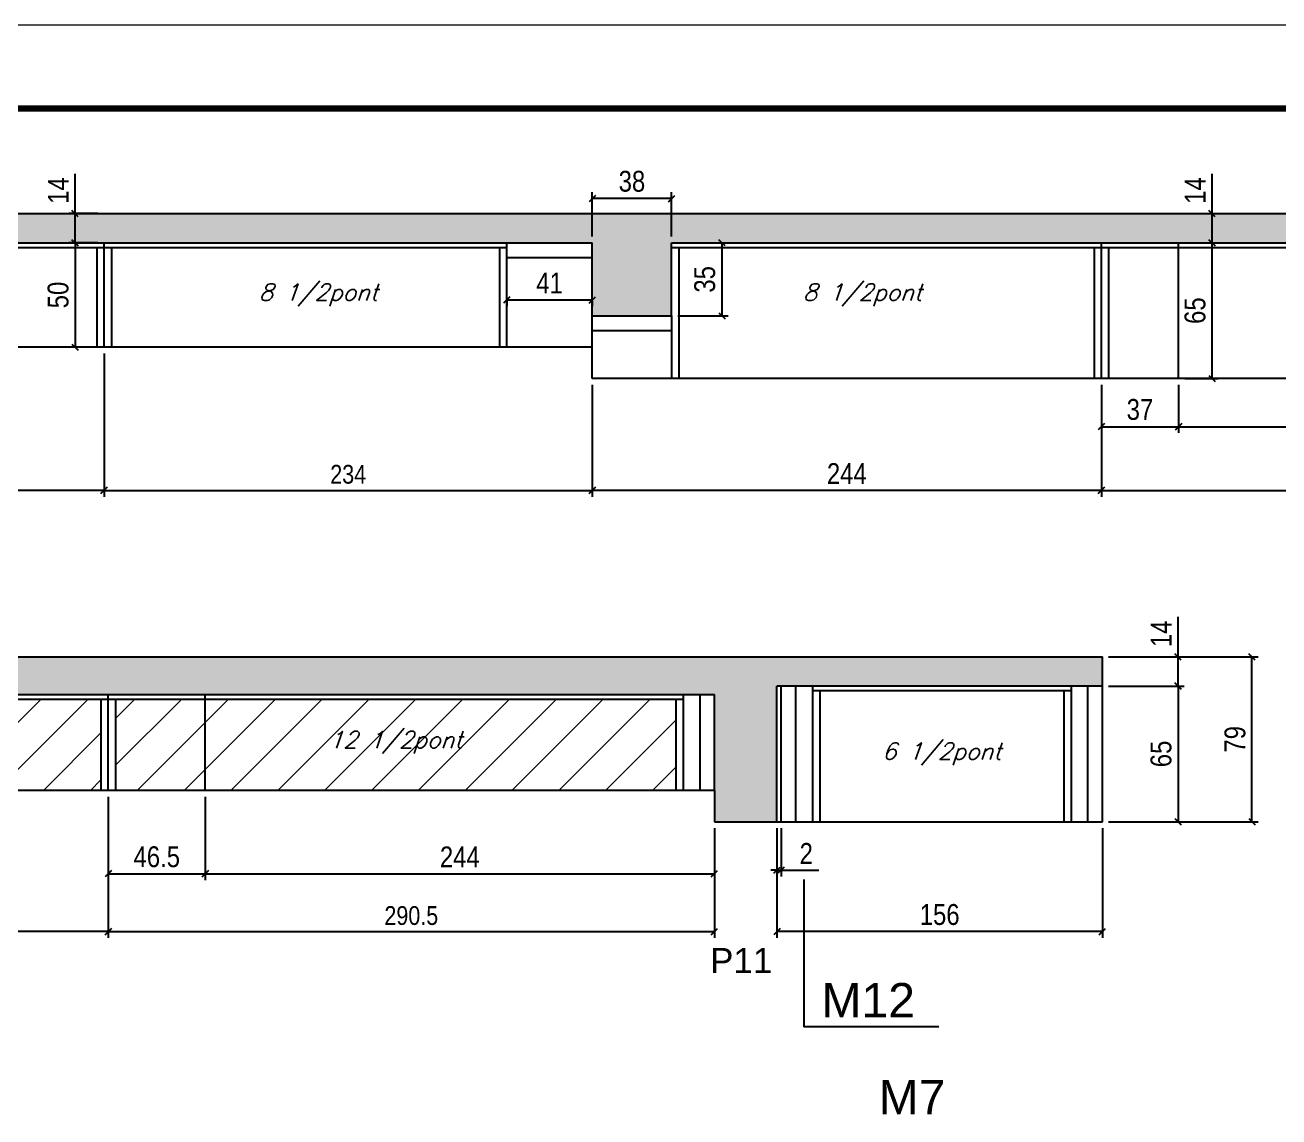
# Model space of a CAD drawing. Extents: x 2603 to 22413, y 1253 to 30260.
# Drawn here: x 4518 to 5119, y 16712 to 17235 of the extents above; entities that cross this region are included whole.
import ezdxf

# ---------------------------------------------------------------- set-up
doc = ezdxf.new("R2010")
doc.units = 0
doc.linetypes.add('DASHED', pattern=[0.75, 0.5, -0.25])
for name, color, linetype in [('5', 5, 'Continuous'), ('COTA', 241, 'Continuous'), ('NOMENCLATURA', 7, 'Continuous'), ('Painéis', 200, 'Continuous'), ('SARR_2.2x7', 40, 'Continuous'), ('SARR_3.5x7', 81, 'Continuous'), ('texto', 7, 'Continuous')]:
    doc.layers.add(name, color=color, linetype=linetype)
for name, color, linetype, lineweight in [('Folhas', 255, 'Continuous', 9), ('Hachura', 251, 'Continuous', 9), ('SARRAFO DE PRESSAO', 251, 'DASHED', 9)]:
    doc.layers.add(name, color=color, linetype=linetype, lineweight=lineweight)
doc.styles.add('COTA TECNICA', font='techl___.ttf', dxfattribs={"height": 10})
doc.styles.add('COTA TECNICA-50', font='techl___.ttf', dxfattribs={"height": 9})
doc.styles.add('Romans', font='romans.shx')
doc.styles.get("Standard").update_dxf_attribs({"font": 'arial.ttf'})
doc.dimstyles.new('COTA PAINEL-50', dxfattribs={"dimtxt": 9, "dimasz": 3, "dimexe": 3, "dimexo": 3, "dimgap": 3, "dimtad": 1, "dimdec": 1, "dimzin": 12, "dimdsep": 46, "dimtxsty": 'COTA TECNICA-50', "dimblk1": 'OBLIQUE', "dimblk2": 'OBLIQUE', "dimsah": 1, "dimcen": 0.9, "dimclrd": 4, "dimclre": 4, "dimclrt": 240, "dimadec": 1, "dimazin": 3, "dimtfac": 1, "dimtdec": 1, "dimtmove": 0, "dimatfit": 3, "dimfxl": 1, "dimtolj": 1, "dimtzin": 12, "dimarcsym": 0})
doc.dimstyles.new('PAINEL', dxfattribs={"dimtxt": 10, "dimasz": 3, "dimexe": 3, "dimexo": 3, "dimgap": 3, "dimtad": 1, "dimdec": 1, "dimzin": 12, "dimdsep": 46, "dimtxsty": 'COTA TECNICA', "dimblk1": 'OBLIQUE', "dimblk2": 'OBLIQUE', "dimsah": 1, "dimcen": 0.9, "dimclrd": 4, "dimclre": 4, "dimclrt": 240, "dimadec": 1, "dimazin": 3, "dimtfac": 1, "dimtdec": 1, "dimtmove": 0, "dimatfit": 3, "dimfxl": 1, "dimtolj": 1, "dimtzin": 12, "dimarcsym": 0})

# ---------------------------------------------------------------- blocks, each defined once
blk = doc.blocks.new('9999999999')
at = {"layer": 'Folhas'}
blk.add_lwpolyline([(98138.98, 34190.21), (99623.98, 34190.21), (99623.98, 35240.21), (98138.98, 35240.21)], close=True, dxfattribs=at)
at = {"layer": 'Folhas', "color": 30, "const_width": 3}
blk.add_lwpolyline([(98213.98, 34230.21), (99583.98, 34230.21), (99583.98, 35200.21), (98213.98, 35200.21)], close=True, dxfattribs=at)
blk = doc.blocks.new('_Oblique')
at = {"color": 0, "linetype": 'ByBlock', "lineweight": -2}
blk.add_line((-0.5, -0.5), (0.5, 0.5), dxfattribs=at)
blk = doc.blocks.new('*D380')
at = {"layer": 'COTA', "color": 4, "linetype": 'ByBlock', "lineweight": -2, "transparency": 16777216}
for p, q in [((4556.14, 17077.51), (4556.14, 17008.85)), ((4790.14, 17062.51), (4790.14, 17008.85)), ((4556.14, 17011.85), (4790.14, 17011.85))]:
    blk.add_line(p, q, dxfattribs=at)
at = {"layer": 'Defpoints', "color": 0, "linetype": 'ByBlock', "transparency": 16777216}
for p in [(4556.14, 17080.51), (4790.14, 17065.51), (4790.14, 17011.85)]:
    blk.add_point(p, dxfattribs=at)
at = {"layer": 'COTA', "color": 4, "linetype": 'ByBlock', "lineweight": -2, "transparency": 16777216, "xscale": 3, "yscale": 3, "zscale": 3, "rotation": 180}
blk.add_blockref('_Oblique', (4556.14, 17011.85), dxfattribs=at)
at = {"layer": 'COTA', "color": 4, "linetype": 'ByBlock', "lineweight": -2, "transparency": 16777216, "xscale": 3, "yscale": 3, "zscale": 3}
blk.add_blockref('_Oblique', (4790.14, 17011.85), dxfattribs=at)
at = {"layer": 'COTA', "color": 240, "linetype": 'ByBlock', "transparency": 16777216, "insert": (4673.14, 17019.55), "char_height": 9, "attachment_point": 5, "style": 'COTA TECNICA-50'}
blk.add_mtext('\\A1;234', dxfattribs=at)
blk = doc.blocks.new('*D2162')
at = {"layer": 'COTA', "color": 4, "linetype": 'ByBlock', "lineweight": -2, "transparency": 16777216}
for p, q in [((4312.14, 17077.51), (4312.14, 17008.85)), ((4556.14, 17077.51), (4556.14, 17008.85)), ((4556.14, 17011.85), (4312.14, 17011.85))]:
    blk.add_line(p, q, dxfattribs=at)
at = {"layer": 'Defpoints', "color": 0, "linetype": 'ByBlock', "transparency": 16777216}
for p in [(4312.14, 17080.51), (4556.14, 17080.51), (4312.14, 17011.85)]:
    blk.add_point(p, dxfattribs=at)
at = {"layer": 'COTA', "color": 4, "linetype": 'ByBlock', "lineweight": -2, "transparency": 16777216, "xscale": 3, "yscale": 3, "zscale": 3, "rotation": 180}
blk.add_blockref('_Oblique', (4312.14, 17011.85), dxfattribs=at)
at = {"layer": 'COTA', "color": 4, "linetype": 'ByBlock', "lineweight": -2, "transparency": 16777216, "xscale": 3, "yscale": 3, "zscale": 3}
blk.add_blockref('_Oblique', (4556.14, 17011.85), dxfattribs=at)
at = {"layer": 'COTA', "color": 240, "linetype": 'ByBlock', "transparency": 16777216, "insert": (4434.14, 17019.93), "char_height": 10, "attachment_point": 5, "style": 'COTA TECNICA'}
blk.add_mtext('\\A1;244', dxfattribs=at)
blk = doc.blocks.new('*D381')
at = {"layer": 'COTA', "color": 4, "linetype": 'ByBlock', "lineweight": -2, "transparency": 16777216}
for p, q in [((5034.14, 17062.51), (5034.14, 17008.85)), ((5315.14, 17062.51), (5315.14, 17008.85)), ((5034.14, 17011.85), (5315.14, 17011.85))]:
    blk.add_line(p, q, dxfattribs=at)
at = {"layer": 'Defpoints', "color": 0, "linetype": 'ByBlock', "transparency": 16777216}
for p in [(5034.14, 17065.51), (5315.14, 17065.51), (5315.14, 17011.85)]:
    blk.add_point(p, dxfattribs=at)
at = {"layer": 'COTA', "color": 4, "linetype": 'ByBlock', "lineweight": -2, "transparency": 16777216, "xscale": 3, "yscale": 3, "zscale": 3, "rotation": 180}
blk.add_blockref('_Oblique', (5034.14, 17011.85), dxfattribs=at)
at = {"layer": 'COTA', "color": 4, "linetype": 'ByBlock', "lineweight": -2, "transparency": 16777216, "xscale": 3, "yscale": 3, "zscale": 3}
blk.add_blockref('_Oblique', (5315.14, 17011.85), dxfattribs=at)
at = {"layer": 'COTA', "color": 240, "linetype": 'ByBlock', "transparency": 16777216, "insert": (5174.64, 17019.44), "char_height": 9, "attachment_point": 5, "style": 'COTA TECNICA-50'}
blk.add_mtext('\\A1;281', dxfattribs=at)
blk = doc.blocks.new('*D2164')
at = {"layer": 'COTA', "color": 4, "linetype": 'ByBlock', "lineweight": -2, "transparency": 16777216}
for p, q in [((4790.14, 17062.51), (4790.14, 17008.85)), ((5034.14, 17062.51), (5034.14, 17008.85)), ((5034.14, 17011.85), (4790.14, 17011.85))]:
    blk.add_line(p, q, dxfattribs=at)
at = {"layer": 'Defpoints', "color": 0, "linetype": 'ByBlock', "transparency": 16777216}
for p in [(4790.14, 17065.51), (5034.14, 17065.51), (4790.14, 17011.85)]:
    blk.add_point(p, dxfattribs=at)
at = {"layer": 'COTA', "color": 4, "linetype": 'ByBlock', "lineweight": -2, "transparency": 16777216, "xscale": 3, "yscale": 3, "zscale": 3, "rotation": 180}
blk.add_blockref('_Oblique', (4790.14, 17011.85), dxfattribs=at)
at = {"layer": 'COTA', "color": 4, "linetype": 'ByBlock', "lineweight": -2, "transparency": 16777216, "xscale": 3, "yscale": 3, "zscale": 3}
blk.add_blockref('_Oblique', (5034.14, 17011.85), dxfattribs=at)
at = {"layer": 'COTA', "color": 240, "linetype": 'ByBlock', "transparency": 16777216, "insert": (4912.14, 17019.93), "char_height": 10, "attachment_point": 5, "style": 'COTA TECNICA'}
blk.add_mtext('\\A1;244', dxfattribs=at)
blk = doc.blocks.new('*D2165')
at = {"layer": 'COTA', "color": 4, "linetype": 'ByBlock', "lineweight": -2, "transparency": 16777216}
for p, q in [((4749.14, 17103.16), (4790.14, 17103.16)), ((4749.14, 17102.51), (4749.14, 17100.16)), ((4790.14, 17102.51), (4790.14, 17100.16))]:
    blk.add_line(p, q, dxfattribs=at)
at = {"layer": 'Defpoints', "color": 0, "linetype": 'ByBlock', "transparency": 16777216}
for p in [(4749.14, 17105.51), (4790.14, 17105.51), (4790.14, 17103.16)]:
    blk.add_point(p, dxfattribs=at)
at = {"layer": 'COTA', "color": 4, "linetype": 'ByBlock', "lineweight": -2, "transparency": 16777216, "xscale": 3, "yscale": 3, "zscale": 3, "rotation": 180}
blk.add_blockref('_Oblique', (4749.14, 17103.16), dxfattribs=at)
at = {"layer": 'COTA', "color": 4, "linetype": 'ByBlock', "lineweight": -2, "transparency": 16777216, "xscale": 3, "yscale": 3, "zscale": 3}
blk.add_blockref('_Oblique', (4790.14, 17103.16), dxfattribs=at)
at = {"layer": 'COTA', "color": 240, "linetype": 'ByBlock', "transparency": 16777216, "insert": (4769.64, 17111.23), "char_height": 10, "attachment_point": 5, "style": 'COTA TECNICA'}
blk.add_mtext('\\A1;41', dxfattribs=at)
blk = doc.blocks.new('*D2166')
at = {"layer": 'COTA', "color": 4, "linetype": 'ByBlock', "lineweight": -2, "transparency": 16777216}
for p, q in [((4790.14, 17133.51), (4790.14, 17154.71)), ((4828.14, 17133.51), (4828.14, 17154.71)), ((4828.14, 17151.71), (4790.14, 17151.71))]:
    blk.add_line(p, q, dxfattribs=at)
at = {"layer": 'Defpoints', "color": 0, "linetype": 'ByBlock', "transparency": 16777216}
for p in [(4790.14, 17151.71), (4790.14, 17130.51), (4828.14, 17130.51)]:
    blk.add_point(p, dxfattribs=at)
at = {"layer": 'COTA', "color": 4, "linetype": 'ByBlock', "lineweight": -2, "transparency": 16777216, "xscale": 3, "yscale": 3, "zscale": 3, "rotation": 180}
blk.add_blockref('_Oblique', (4790.14, 17151.71), dxfattribs=at)
at = {"layer": 'COTA', "color": 4, "linetype": 'ByBlock', "lineweight": -2, "transparency": 16777216, "xscale": 3, "yscale": 3, "zscale": 3}
blk.add_blockref('_Oblique', (4828.14, 17151.71), dxfattribs=at)
at = {"layer": 'COTA', "color": 240, "linetype": 'ByBlock', "transparency": 16777216, "insert": (4809.14, 17159.95), "char_height": 10, "attachment_point": 5, "style": 'COTA TECNICA'}
blk.add_mtext('\\A1;38', dxfattribs=at)
blk = doc.blocks.new('*D2170')
at = {"layer": 'COTA', "color": 4, "linetype": 'ByBlock', "lineweight": -2, "transparency": 16777216}
for p, q in [((5034.14, 17062.51), (5034.14, 17039.39)), ((5071.14, 17062.51), (5071.14, 17039.39)), ((5034.14, 17042.39), (5071.14, 17042.39))]:
    blk.add_line(p, q, dxfattribs=at)
at = {"layer": 'Defpoints', "color": 0, "linetype": 'ByBlock', "transparency": 16777216}
for p in [(5034.14, 17065.51), (5071.14, 17065.51), (5071.14, 17042.39)]:
    blk.add_point(p, dxfattribs=at)
at = {"layer": 'COTA', "color": 4, "linetype": 'ByBlock', "lineweight": -2, "transparency": 16777216, "xscale": 3, "yscale": 3, "zscale": 3, "rotation": 180}
blk.add_blockref('_Oblique', (5034.14, 17042.39), dxfattribs=at)
at = {"layer": 'COTA', "color": 4, "linetype": 'ByBlock', "lineweight": -2, "transparency": 16777216, "xscale": 3, "yscale": 3, "zscale": 3}
blk.add_blockref('_Oblique', (5071.14, 17042.39), dxfattribs=at)
at = {"layer": 'COTA', "color": 240, "linetype": 'ByBlock', "transparency": 16777216, "insert": (5052.64, 17050.61), "char_height": 10, "attachment_point": 5, "style": 'COTA TECNICA'}
blk.add_mtext('\\A1;37', dxfattribs=at)
blk = doc.blocks.new('*D2171')
at = {"layer": 'COTA', "color": 4, "linetype": 'ByBlock', "lineweight": -2, "transparency": 16777216}
for p, q in [((5071.14, 17062.51), (5071.14, 17039.39)), ((5315.14, 17062.51), (5315.14, 17039.39)), ((5071.14, 17042.39), (5315.14, 17042.39))]:
    blk.add_line(p, q, dxfattribs=at)
at = {"layer": 'Defpoints', "color": 0, "linetype": 'ByBlock', "transparency": 16777216}
for p in [(5071.14, 17065.51), (5315.14, 17065.51), (5315.14, 17042.39)]:
    blk.add_point(p, dxfattribs=at)
at = {"layer": 'COTA', "color": 4, "linetype": 'ByBlock', "lineweight": -2, "transparency": 16777216, "xscale": 3, "yscale": 3, "zscale": 3, "rotation": 180}
blk.add_blockref('_Oblique', (5071.14, 17042.39), dxfattribs=at)
at = {"layer": 'COTA', "color": 4, "linetype": 'ByBlock', "lineweight": -2, "transparency": 16777216, "xscale": 3, "yscale": 3, "zscale": 3}
blk.add_blockref('_Oblique', (5315.14, 17042.39), dxfattribs=at)
at = {"layer": 'COTA', "color": 240, "linetype": 'ByBlock', "transparency": 16777216, "insert": (5193.14, 17050.46), "char_height": 10, "attachment_point": 5, "style": 'COTA TECNICA'}
blk.add_mtext('\\A1;244', dxfattribs=at)
blk = doc.blocks.new('*D2172')
at = {"layer": 'COTA', "color": 4, "linetype": 'ByBlock', "lineweight": -2, "transparency": 16777216}
for p, q in [((4553.14, 17130.51), (4539.24, 17130.51)), ((4542.24, 17130.51), (4542.24, 17080.51)), ((4553.14, 17080.51), (4539.24, 17080.51))]:
    blk.add_line(p, q, dxfattribs=at)
at = {"layer": 'Defpoints', "color": 0, "linetype": 'ByBlock', "transparency": 16777216}
for p in [(4556.14, 17130.51), (4542.24, 17080.51), (4556.14, 17080.51)]:
    blk.add_point(p, dxfattribs=at)
at = {"layer": 'COTA', "color": 4, "linetype": 'ByBlock', "lineweight": -2, "transparency": 16777216, "xscale": 3, "yscale": 3, "zscale": 3}
for p, rotation in [((4542.24, 17130.51), 90), ((4542.24, 17080.51), 270)]:
    blk.add_blockref('_Oblique', p, dxfattribs=dict(at, rotation=rotation))
at = {"layer": 'COTA', "color": 240, "linetype": 'ByBlock', "transparency": 16777216, "insert": (4534.13, 17105.51), "char_height": 10, "attachment_point": 5, "rotation": 90, "style": 'COTA TECNICA'}
blk.add_mtext('\\A1;50', dxfattribs=at)
blk = doc.blocks.new('*D2052')
at = {"layer": 'COTA', "color": 4, "linetype": 'ByBlock', "lineweight": -2, "transparency": 16777216}
for p, q in [((5074.14, 17130.51), (5090.19, 17130.51)), ((5087.19, 17065.51), (5087.19, 17130.51)), ((5074.14, 17065.51), (5090.19, 17065.51))]:
    blk.add_line(p, q, dxfattribs=at)
at = {"layer": 'Defpoints', "color": 0, "linetype": 'ByBlock', "transparency": 16777216}
for p in [(5071.14, 17130.51), (5087.19, 17130.51), (5071.14, 17065.51)]:
    blk.add_point(p, dxfattribs=at)
at = {"layer": 'COTA', "color": 4, "linetype": 'ByBlock', "lineweight": -2, "transparency": 16777216, "xscale": 3, "yscale": 3, "zscale": 3}
for p, rotation in [((5087.19, 17130.51), 90), ((5087.19, 17065.51), 270)]:
    blk.add_blockref('_Oblique', p, dxfattribs=dict(at, rotation=rotation))
at = {"layer": 'COTA', "color": 240, "linetype": 'ByBlock', "transparency": 16777216, "insert": (5079.08, 17098.01), "char_height": 10, "attachment_point": 5, "rotation": 90, "style": 'COTA TECNICA'}
blk.add_mtext('\\A1;65', dxfattribs=at)
blk = doc.blocks.new('*D2053')
at = {"layer": 'COTA', "color": 4, "linetype": 'ByBlock', "lineweight": -2, "transparency": 16777216}
for p, q in [((5087.19, 17144.51), (5087.19, 17163.63)), ((5074.14, 17144.51), (5090.19, 17144.51)), ((5087.19, 17130.51), (5087.19, 17144.51)), ((5074.14, 17130.51), (5090.19, 17130.51))]:
    blk.add_line(p, q, dxfattribs=at)
at = {"layer": 'Defpoints', "color": 0, "linetype": 'ByBlock', "transparency": 16777216}
for p in [(5071.14, 17144.51), (5087.19, 17144.51), (5071.14, 17130.51)]:
    blk.add_point(p, dxfattribs=at)
at = {"layer": 'COTA', "color": 4, "linetype": 'ByBlock', "lineweight": -2, "transparency": 16777216, "xscale": 3, "yscale": 3, "zscale": 3}
for p, rotation in [((5087.19, 17144.51), 90), ((5087.19, 17130.51), 270)]:
    blk.add_blockref('_Oblique', p, dxfattribs=dict(at, rotation=rotation))
at = {"layer": 'COTA', "color": 240, "linetype": 'ByBlock', "transparency": 16777216, "insert": (5079.11, 17155.57), "char_height": 10, "attachment_point": 5, "rotation": 90, "style": 'COTA TECNICA'}
blk.add_mtext('\\A1;14', dxfattribs=at)
blk = doc.blocks.new('*D2054')
at = {"layer": 'COTA', "color": 4, "linetype": 'ByBlock', "lineweight": -2, "transparency": 16777216}
for p, q in [((4831.14, 17130.51), (4855.28, 17130.51)), ((4852.28, 17130.51), (4852.28, 17095.51)), ((4831.14, 17095.51), (4855.28, 17095.51))]:
    blk.add_line(p, q, dxfattribs=at)
at = {"layer": 'Defpoints', "color": 0, "linetype": 'ByBlock', "transparency": 16777216}
for p in [(4828.14, 17130.51), (4828.14, 17095.51), (4852.28, 17095.51)]:
    blk.add_point(p, dxfattribs=at)
at = {"layer": 'COTA', "color": 4, "linetype": 'ByBlock', "lineweight": -2, "transparency": 16777216, "xscale": 3, "yscale": 3, "zscale": 3}
for p, rotation in [((4852.28, 17130.51), 90), ((4852.28, 17095.51), 270)]:
    blk.add_blockref('_Oblique', p, dxfattribs=dict(at, rotation=rotation))
at = {"layer": 'COTA', "color": 240, "linetype": 'ByBlock', "transparency": 16777216, "insert": (4844.06, 17113.01), "char_height": 10, "attachment_point": 5, "rotation": 90, "style": 'COTA TECNICA'}
blk.add_mtext('\\A1;35', dxfattribs=at)
blk = doc.blocks.new('*D364')
at = {"layer": 'COTA', "color": 4, "linetype": 'ByBlock', "lineweight": -2, "transparency": 16777216}
for p, q in [((4558.14, 16865.1), (4558.14, 16797.48)), ((4848.64, 16850.1), (4848.64, 16797.48)), ((4558.14, 16800.48), (4848.64, 16800.48))]:
    blk.add_line(p, q, dxfattribs=at)
at = {"layer": 'Defpoints', "color": 0, "linetype": 'ByBlock', "transparency": 16777216}
for p in [(4558.14, 16868.1), (4848.64, 16853.1), (4848.64, 16800.48)]:
    blk.add_point(p, dxfattribs=at)
at = {"layer": 'COTA', "color": 4, "linetype": 'ByBlock', "lineweight": -2, "transparency": 16777216, "xscale": 3, "yscale": 3, "zscale": 3, "rotation": 180}
blk.add_blockref('_Oblique', (4558.14, 16800.48), dxfattribs=at)
at = {"layer": 'COTA', "color": 4, "linetype": 'ByBlock', "lineweight": -2, "transparency": 16777216, "xscale": 3, "yscale": 3, "zscale": 3}
blk.add_blockref('_Oblique', (4848.64, 16800.48), dxfattribs=at)
at = {"layer": 'COTA', "color": 240, "linetype": 'ByBlock', "transparency": 16777216, "insert": (4703.39, 16808.1), "char_height": 9, "attachment_point": 5, "style": 'COTA TECNICA-50'}
blk.add_mtext('\\A1;290.5', dxfattribs=at)
blk = doc.blocks.new('*D2056')
at = {"layer": 'COTA', "color": 4, "linetype": 'ByBlock', "lineweight": -2, "transparency": 16777216}
for p, q in [((4312.14, 16865.1), (4312.14, 16797.48)), ((4558.14, 16865.1), (4558.14, 16797.48)), ((4558.14, 16800.48), (4312.14, 16800.48))]:
    blk.add_line(p, q, dxfattribs=at)
at = {"layer": 'Defpoints', "color": 0, "linetype": 'ByBlock', "transparency": 16777216}
for p in [(4312.14, 16868.1), (4558.14, 16868.1), (4312.14, 16800.48)]:
    blk.add_point(p, dxfattribs=at)
at = {"layer": 'COTA', "color": 4, "linetype": 'ByBlock', "lineweight": -2, "transparency": 16777216, "xscale": 3, "yscale": 3, "zscale": 3, "rotation": 180}
blk.add_blockref('_Oblique', (4312.14, 16800.48), dxfattribs=at)
at = {"layer": 'COTA', "color": 4, "linetype": 'ByBlock', "lineweight": -2, "transparency": 16777216, "xscale": 3, "yscale": 3, "zscale": 3}
blk.add_blockref('_Oblique', (4558.14, 16800.48), dxfattribs=at)
at = {"layer": 'COTA', "color": 240, "linetype": 'ByBlock', "transparency": 16777216, "insert": (4435.14, 16808.58), "char_height": 10, "attachment_point": 5, "style": 'COTA TECNICA'}
blk.add_mtext('\\A1;246', dxfattribs=at)
blk = doc.blocks.new('*D2058')
at = {"layer": 'COTA', "color": 4, "linetype": 'ByBlock', "lineweight": -2, "transparency": 16777216}
for p, q in [((4558.14, 16865.1), (4558.14, 16825.17)), ((4604.64, 16865.1), (4604.64, 16825.17)), ((4558.14, 16828.17), (4604.64, 16828.17))]:
    blk.add_line(p, q, dxfattribs=at)
at = {"layer": 'Defpoints', "color": 0, "linetype": 'ByBlock', "transparency": 16777216}
for p in [(4558.14, 16868.1), (4604.64, 16868.1), (4604.64, 16828.17)]:
    blk.add_point(p, dxfattribs=at)
at = {"layer": 'COTA', "color": 4, "linetype": 'ByBlock', "lineweight": -2, "transparency": 16777216, "xscale": 3, "yscale": 3, "zscale": 3, "rotation": 180}
blk.add_blockref('_Oblique', (4558.14, 16828.17), dxfattribs=at)
at = {"layer": 'COTA', "color": 4, "linetype": 'ByBlock', "lineweight": -2, "transparency": 16777216, "xscale": 3, "yscale": 3, "zscale": 3}
blk.add_blockref('_Oblique', (4604.64, 16828.17), dxfattribs=at)
at = {"layer": 'COTA', "color": 240, "linetype": 'ByBlock', "transparency": 16777216, "insert": (4581.39, 16836.28), "char_height": 10, "attachment_point": 5, "style": 'COTA TECNICA'}
blk.add_mtext('\\A1;46.5', dxfattribs=at)
blk = doc.blocks.new('*D2059')
at = {"layer": 'COTA', "color": 4, "linetype": 'ByBlock', "lineweight": -2, "transparency": 16777216}
for p, q in [((4604.64, 16865.1), (4604.64, 16825.17)), ((4848.64, 16850.1), (4848.64, 16825.17)), ((4604.64, 16828.17), (4848.64, 16828.17))]:
    blk.add_line(p, q, dxfattribs=at)
at = {"layer": 'Defpoints', "color": 0, "linetype": 'ByBlock', "transparency": 16777216}
for p in [(4604.64, 16868.1), (4848.64, 16853.1), (4848.64, 16828.17)]:
    blk.add_point(p, dxfattribs=at)
at = {"layer": 'COTA', "color": 4, "linetype": 'ByBlock', "lineweight": -2, "transparency": 16777216, "xscale": 3, "yscale": 3, "zscale": 3, "rotation": 180}
blk.add_blockref('_Oblique', (4604.64, 16828.17), dxfattribs=at)
at = {"layer": 'COTA', "color": 4, "linetype": 'ByBlock', "lineweight": -2, "transparency": 16777216, "xscale": 3, "yscale": 3, "zscale": 3}
blk.add_blockref('_Oblique', (4848.64, 16828.17), dxfattribs=at)
at = {"layer": 'COTA', "color": 240, "linetype": 'ByBlock', "transparency": 16777216, "insert": (4726.64, 16836.25), "char_height": 10, "attachment_point": 5, "style": 'COTA TECNICA'}
blk.add_mtext('\\A1;244', dxfattribs=at)
blk = doc.blocks.new('*D2060')
at = {"layer": 'COTA', "color": 4, "linetype": 'ByBlock', "lineweight": -2, "transparency": 16777216}
for p, q in [((4878.64, 16850.1), (4878.64, 16797.48)), ((5034.64, 16850.1), (5034.64, 16797.48)), ((5034.64, 16800.48), (4878.64, 16800.48))]:
    blk.add_line(p, q, dxfattribs=at)
at = {"layer": 'Defpoints', "color": 0, "linetype": 'ByBlock', "transparency": 16777216}
for p in [(4878.64, 16853.1), (5034.64, 16853.1), (4878.64, 16800.48)]:
    blk.add_point(p, dxfattribs=at)
at = {"layer": 'COTA', "color": 4, "linetype": 'ByBlock', "lineweight": -2, "transparency": 16777216, "xscale": 3, "yscale": 3, "zscale": 3, "rotation": 180}
blk.add_blockref('_Oblique', (4878.64, 16800.48), dxfattribs=at)
at = {"layer": 'COTA', "color": 4, "linetype": 'ByBlock', "lineweight": -2, "transparency": 16777216, "xscale": 3, "yscale": 3, "zscale": 3}
blk.add_blockref('_Oblique', (5034.64, 16800.48), dxfattribs=at)
at = {"layer": 'COTA', "color": 240, "linetype": 'ByBlock', "transparency": 16777216, "insert": (4956.64, 16808.58), "char_height": 10, "attachment_point": 5, "style": 'COTA TECNICA'}
blk.add_mtext('\\A1;156', dxfattribs=at)
blk = doc.blocks.new('*D2044')
at = {"layer": 'COTA', "color": 4, "linetype": 'ByBlock', "lineweight": -2, "transparency": 16777216}
for p, q in [((4878.64, 16850.1), (4878.64, 16826.91)), ((4880.64, 16850.1), (4880.64, 16826.91)), ((4878.64, 16829.91), (4875.64, 16829.91)), ((4878.64, 16829.91), (4880.64, 16829.91)), ((4880.64, 16829.91), (4898.76, 16829.91))]:
    blk.add_line(p, q, dxfattribs=at)
at = {"layer": 'Defpoints', "color": 0, "linetype": 'ByBlock', "transparency": 16777216}
for p in [(4878.64, 16853.1), (4880.64, 16853.1), (4880.64, 16829.91)]:
    blk.add_point(p, dxfattribs=at)
at = {"layer": 'COTA', "color": 4, "linetype": 'ByBlock', "lineweight": -2, "transparency": 16777216, "xscale": 3, "yscale": 3, "zscale": 3}
blk.add_blockref('_Oblique', (4878.64, 16829.91), dxfattribs=at)
at = {"layer": 'COTA', "color": 4, "linetype": 'ByBlock', "lineweight": -2, "transparency": 16777216, "xscale": 3, "yscale": 3, "zscale": 3, "rotation": 180}
blk.add_blockref('_Oblique', (4880.64, 16829.91), dxfattribs=at)
at = {"layer": 'COTA', "color": 240, "linetype": 'ByBlock', "transparency": 16777216, "insert": (4892.7, 16837.91), "char_height": 10, "attachment_point": 5, "style": 'COTA TECNICA'}
blk.add_mtext('\\A1;2', dxfattribs=at)
blk = doc.blocks.new('*D1932')
at = {"layer": 'COTA', "color": 4, "linetype": 'ByBlock', "lineweight": -2, "transparency": 16777216}
for p, q in [((5037.64, 16918.1), (5073.88, 16918.1)), ((5070.88, 16918.1), (5070.88, 16853.1)), ((5037.64, 16853.1), (5073.88, 16853.1))]:
    blk.add_line(p, q, dxfattribs=at)
at = {"layer": 'Defpoints', "color": 0, "linetype": 'ByBlock', "transparency": 16777216}
for p in [(5034.64, 16918.1), (5034.64, 16853.1), (5070.88, 16853.1)]:
    blk.add_point(p, dxfattribs=at)
at = {"layer": 'COTA', "color": 4, "linetype": 'ByBlock', "lineweight": -2, "transparency": 16777216, "xscale": 3, "yscale": 3, "zscale": 3}
for p, rotation in [((5070.88, 16918.1), 90), ((5070.88, 16853.1), 270)]:
    blk.add_blockref('_Oblique', p, dxfattribs=dict(at, rotation=rotation))
at = {"layer": 'COTA', "color": 240, "linetype": 'ByBlock', "transparency": 16777216, "insert": (5062.78, 16885.6), "char_height": 10, "attachment_point": 5, "rotation": 90, "style": 'COTA TECNICA'}
blk.add_mtext('\\A1;65', dxfattribs=at)
blk = doc.blocks.new('*D1933')
at = {"layer": 'COTA', "color": 4, "linetype": 'ByBlock', "lineweight": -2, "transparency": 16777216}
for p, q in [((5070.88, 16932.1), (5070.88, 16951.22)), ((5037.64, 16932.1), (5073.88, 16932.1)), ((5070.88, 16918.1), (5070.88, 16932.1)), ((5037.64, 16918.1), (5073.88, 16918.1))]:
    blk.add_line(p, q, dxfattribs=at)
at = {"layer": 'Defpoints', "color": 0, "linetype": 'ByBlock', "transparency": 16777216}
for p in [(5034.64, 16932.1), (5070.88, 16932.1), (5034.64, 16918.1)]:
    blk.add_point(p, dxfattribs=at)
at = {"layer": 'COTA', "color": 4, "linetype": 'ByBlock', "lineweight": -2, "transparency": 16777216, "xscale": 3, "yscale": 3, "zscale": 3}
for p, rotation in [((5070.88, 16932.1), 90), ((5070.88, 16918.1), 270)]:
    blk.add_blockref('_Oblique', p, dxfattribs=dict(at, rotation=rotation))
at = {"layer": 'COTA', "color": 240, "linetype": 'ByBlock', "transparency": 16777216, "insert": (5062.81, 16943.16), "char_height": 10, "attachment_point": 5, "rotation": 90, "style": 'COTA TECNICA'}
blk.add_mtext('\\A1;14', dxfattribs=at)
blk = doc.blocks.new('*D1934')
at = {"layer": 'COTA', "color": 4, "linetype": 'ByBlock', "lineweight": -2, "transparency": 16777216}
for p, q in [((5037.64, 16932.1), (5109.33, 16932.1)), ((5106.33, 16853.1), (5106.33, 16932.1)), ((5037.64, 16853.1), (5109.33, 16853.1))]:
    blk.add_line(p, q, dxfattribs=at)
at = {"layer": 'Defpoints', "color": 0, "linetype": 'ByBlock', "transparency": 16777216}
for p in [(5034.64, 16932.1), (5106.33, 16932.1), (5034.64, 16853.1)]:
    blk.add_point(p, dxfattribs=at)
at = {"layer": 'COTA', "color": 4, "linetype": 'ByBlock', "lineweight": -2, "transparency": 16777216, "xscale": 3, "yscale": 3, "zscale": 3}
for p, rotation in [((5106.33, 16932.1), 90), ((5106.33, 16853.1), 270)]:
    blk.add_blockref('_Oblique', p, dxfattribs=dict(at, rotation=rotation))
at = {"layer": 'COTA', "color": 240, "linetype": 'ByBlock', "transparency": 16777216, "insert": (5098.23, 16892.6), "char_height": 10, "attachment_point": 5, "rotation": 90, "style": 'COTA TECNICA'}
blk.add_mtext('\\A1;79', dxfattribs=at)
blk = doc.blocks.new('*D1557')
at = {"layer": 'COTA', "color": 4, "linetype": 'ByBlock', "lineweight": -2, "transparency": 16777216}
for p, q in [((4542.24, 17144.51), (4542.24, 17163.63)), ((4553.14, 17144.51), (4539.24, 17144.51)), ((4542.24, 17130.51), (4542.24, 17144.51)), ((4553.14, 17130.51), (4539.24, 17130.51))]:
    blk.add_line(p, q, dxfattribs=at)
at = {"layer": 'Defpoints', "color": 0, "linetype": 'ByBlock', "transparency": 16777216}
for p in [(4542.24, 17144.51), (4556.14, 17144.51), (4556.14, 17130.51)]:
    blk.add_point(p, dxfattribs=at)
at = {"layer": 'COTA', "color": 4, "linetype": 'ByBlock', "lineweight": -2, "transparency": 16777216, "xscale": 3, "yscale": 3, "zscale": 3}
for p, rotation in [((4542.24, 17144.51), 90), ((4542.24, 17130.51), 270)]:
    blk.add_blockref('_Oblique', p, dxfattribs=dict(at, rotation=rotation))
at = {"layer": 'COTA', "color": 240, "linetype": 'ByBlock', "transparency": 16777216, "insert": (4534.17, 17155.57), "char_height": 10, "attachment_point": 5, "rotation": 90, "style": 'COTA TECNICA'}
blk.add_mtext('\\A1;14', dxfattribs=at)

msp = doc.modelspace()

# ---------------------------------------------------------------- hatches: boundary and pattern name
at = {"layer": 'COTA', "linetype": 'ByBlock'}
h = msp.add_hatch(dxfattribs=at)
h.set_pattern_fill('AR-CONC', color=256, scale=0.03)
h.set_pattern_definition([(50, (-126418.0314, -5371.0305), (5.46554007, -0.47817257), [0.5715, -6.2865]), (355, (-126418.0314, -5371.0305), (-1.05730264, 5.73170536), [0.4572, -5.02921753]), (100.4514447, (-126417.576, -5371.0704), (4.40823741, 5.25353256), [0.48570026, -5.34270734]), (46.1842, (-126418.0314, -5369.5065), (8.13237123, -1.26126984), [0.85725, -9.42975]), (96.6355576, (-126417.354, -5369.612), (7.122124, 7.42278374), [0.7285507, -8.01406824]), (351.184151, (-126418.031, -5369.5065), (7.122124, 7.42278374), [0.685799, -7.54379196]), (21, (-126417.2694, -5369.8875), (4.54843174, -3.06795595), [0.5715, -6.2865]), (326, (-126417.2694, -5369.8875), (1.85406085, 5.52563898), [0.4572, -5.0292]), (71.451445, (-126416.8904, -5370.143), (6.40249258, 2.45768307), [0.48570026, -5.34269813]), (37.5, (-126418.0314, -5371.0305), (0.092658098, 2.536651166), [0, -4.96824, 0, -5.1054, 0, -5.04825]), (7.5, (-126418.0314, -5371.0305), (2.004589875, 3.005417245), [0, -2.91084, 0, -4.85394, 0, -1.92405]), (327.5, (-126419.7307, -5371.0305), (4.067717855, -0.17186232), [0, -1.905, 0, -5.9436, 0, -7.8867]), (317.5, (-126420.4927, -5371.0305), (4.44387544, 0.76279473), [0, -2.4765, 0, -3.94716, 0, -5.6007])])
h.paths.add_polyline_path([(5288.14, 17080.51), (5315.14, 17080.51), (5315.14, 17113.51), (5579.14, 17113.51), (5579.14, 17129.51), (5315.14, 17129.51), (5315.14, 17144.51), (4312.14, 17144.51), (4312.14, 17095.51), (4350.14, 17095.51), (4350.14, 17130.51), (4790.14, 17130.51), (4790.14, 17095.51), (4828.14, 17095.51), (4828.14, 17130.51), (5288.14, 17130.51)])
h = msp.add_hatch(dxfattribs=at)
h.set_pattern_fill('AR-CONC', color=256, scale=0.03)
h.set_pattern_definition([(50, (-126418.0314, -5350.0723), (5.46554007, -0.47817257), [0.5715, -6.2865]), (355, (-126418.0314, -5350.0723), (-1.05730264, 5.73170536), [0.4572, -5.02921753]), (100.4514447, (-126417.576, -5350.112), (4.40823741, 5.25353256), [0.48570026, -5.34270734]), (46.1842, (-126418.0314, -5348.548), (8.13237123, -1.26126984), [0.85725, -9.42975]), (96.6355576, (-126417.354, -5348.6534), (7.122124, 7.42278374), [0.7285507, -8.01406824]), (351.184151, (-126418.031, -5348.548), (7.122124, 7.42278374), [0.685799, -7.54379196]), (21, (-126417.2694, -5348.9293), (4.54843174, -3.06795595), [0.5715, -6.2865]), (326, (-126417.2694, -5348.9293), (1.85406085, 5.52563898), [0.4572, -5.0292]), (71.451445, (-126416.8904, -5349.185), (6.40249258, 2.45768307), [0.48570026, -5.34269813]), (37.5, (-126418.0314, -5350.0723), (0.092658098, 2.536651166), [0, -4.96824, 0, -5.1054, 0, -5.04825]), (7.5, (-126418.0314, -5350.0723), (2.004589875, 3.005417245), [0, -2.91084, 0, -4.85394, 0, -1.92405]), (327.5, (-126419.7307, -5350.0723), (4.067717855, -0.17186232), [0, -1.905, 0, -5.9436, 0, -7.8867]), (317.5, (-126420.4927, -5350.0723), (4.44387544, 0.76279473), [0, -2.4765, 0, -3.94716, 0, -5.6007])])
h.paths.add_polyline_path([(4878.64, 16918.1), (5034.64, 16918.1), (5034.64, 16932.1), (4312.14, 16932.1), (4312.14, 16914.1), (4848.64, 16914.1), (4848.64, 16868.1), (4848.64, 16853.1), (4878.64, 16853.1)])
at = {"layer": 'Hachura', "linetype": 'ByBlock'}
h = msp.add_hatch(dxfattribs=at)
h.set_pattern_fill('ANSI31', color=256, scale=5)
h.set_pattern_definition([(45, (-126418.031, -5371.03), (-11.2253202, 11.2253202), [])])
h.paths.add_polyline_path([(4332.64, 16911.9), (4332.64, 16868.1), (4554.64, 16868.1), (4554.64, 16911.9)])
h.paths.add_polyline_path([(4830.14, 16868.1), (4830.14, 16911.9), (4604.64, 16911.9), (4604.64, 16868.1)])
h.paths.add_polyline_path([(4561.64, 16868.1), (4604.64, 16868.1), (4604.64, 16911.9), (4561.64, 16911.9)])

# ---------------------------------------------------------------- linework, layer by layer
at = {"layer": 'COTA', "linetype": 'ByBlock'}
for p, q in [((4312.14, 17144.51), (5315.14, 17144.51)), ((4749.14, 17080.51), (4749.14, 17130.51)), ((4312.14, 16932.1), (5034.64, 16932.1)), ((5034.64, 16918.1), (5034.64, 16932.1)), ((4848.64, 16868.1), (4848.64, 16853.1)), ((4848.64, 16853.1), (4878.64, 16853.1))]:
    msp.add_line(p, q, dxfattribs=at)
at = {"layer": 'NOMENCLATURA', "linetype": 'Continuous'}
for p in [(4891.46, 16825.45), (4956.32, 16754.9)]:
    msp.add_line(p, (4891.46, 16754.9), dxfattribs=at)
at = {"layer": 'Painéis', "linetype": 'Continuous'}
for p, q in [((4350.14, 17130.51), (4790.14, 17130.51)), ((4556.14, 17080.51), (4556.14, 17130.51)), ((4790.14, 17065.51), (4790.14, 17130.51)), ((4828.14, 17130.51), (5288.14, 17130.51)), ((4828.14, 17095.51), (4828.14, 17130.51)), ((5034.14, 17065.51), (5034.14, 17130.51)), ((5071.14, 17065.51), (5071.14, 17130.51)), ((4790.14, 17095.51), (4828.14, 17095.51)), ((4790.14, 17080.51), (4312.14, 17080.51)), ((5315.14, 17065.51), (4790.14, 17065.51)), ((5034.64, 16918.1), (4878.64, 16918.1)), ((4878.64, 16853.1), (4878.64, 16918.1)), ((4880.64, 16853.1), (4880.64, 16918.1)), ((5034.64, 16853.1), (5034.64, 16918.1)), ((4312.14, 16914.1), (4848.64, 16914.1)), ((4558.14, 16868.1), (4558.14, 16914.1)), ((4604.64, 16868.1), (4604.64, 16914.1)), ((4848.64, 16868.1), (4848.64, 16914.1)), ((4848.64, 16868.1), (4312.14, 16868.1)), ((4878.64, 16853.1), (5034.64, 16853.1))]:
    msp.add_line(p, q, dxfattribs=at)
at = {"layer": 'SARR_2.2x7', "linetype": 'Continuous'}
for p, q in [((4350.14, 17128.31), (4556.14, 17128.31)), ((4556.14, 17128.31), (4749.14, 17128.31)), ((4828.14, 17128.31), (5034.14, 17128.31)), ((5034.14, 17128.31), (5288.14, 17128.31)), ((4749.14, 17123.51), (4790.14, 17123.51)), ((4790.14, 17088.51), (4828.14, 17088.51)), ((4887.64, 16853.1), (4887.64, 16918.1)), ((5027.64, 16853.1), (5027.64, 16918.1)), ((4841.64, 16914.1), (4841.64, 16868.1)), ((5019.64, 16915.9), (4895.64, 16915.9)), ((4329.14, 16911.9), (4558.14, 16911.9)), ((4558.14, 16911.9), (4833.64, 16911.9))]:
    msp.add_line(p, q, dxfattribs=at)
at = {"layer": 'SARR_3.5x7'}
for p, q in [((4552.64, 17128.31), (4552.64, 17080.51)), ((4559.64, 17128.31), (4559.64, 17080.51)), ((4745.64, 17128.31), (4745.64, 17080.51)), ((4831.64, 17128.31), (4831.64, 17065.51)), ((5030.64, 17128.31), (5030.64, 17065.51)), ((5037.64, 17128.31), (5037.64, 17065.51)), ((4828.14, 17095.51), (4828.14, 17065.51)), ((4895.64, 16918.1), (4895.64, 16853.1)), ((5019.64, 16918.1), (5019.64, 16853.1)), ((4833.64, 16914.1), (4833.64, 16868.1)), ((4899.14, 16915.9), (4899.14, 16853.1)), ((5016.14, 16915.9), (5016.14, 16853.1)), ((4554.64, 16911.9), (4554.64, 16868.1)), ((4561.64, 16911.9), (4561.64, 16868.1)), ((4830.14, 16911.9), (4830.14, 16868.1))]:
    msp.add_line(p, q, dxfattribs=at)

# ---------------------------------------------------------------- block references
at = {"layer": 'SARRAFO DE PRESSAO', "color": 6, "linetype": 'ByBlock'}
msp.add_blockref('9999999999', (-93951.01, -18005.36), dxfattribs=at)

# ---------------------------------------------------------------- texts
at = {"layer": '5', "linetype": 'Continuous'}
msp.add_text('P11', height=12, rotation=359.99996, dxfattribs=at).set_placement((4846.6, 16780.58))
at = {"layer": 'NOMENCLATURA', "linetype": 'Continuous'}
for s, p in [('M12', (4899.96, 16759.33)), ('M7', (4927.4, 16712.89))]:
    msp.add_text(s, height=16.5, dxfattribs=at).set_placement(p)
at = {"layer": 'texto', "color": 2, "char_height": 8, "attachment_point": 5, "style": 'Romans'}
for s, insert in [('{\\Q19;\\C256;8 1/2pont}', (4658.84, 17105.51)), ('{\\Q19;\\C256;8 1/2pont}', (4919.64, 17105.51)), ('{\\Q19;\\C256;12 1/2pont}', (4695.89, 16891.1)), ('{\\Q19;\\C256;6 1/2pont}', (4957.64, 16885.6))]:
    msp.add_mtext(s, dxfattribs=dict(at, insert=insert))

# ---------------------------------------------------------------- dimensions: what is measured, and where the dimension line sits
at = {"layer": 'COTA', "linetype": 'ByBlock'}
for base, p1, p2, picture, middle in [((4790.14, 17151.71), (4828.14, 17130.51), (4790.14, 17130.51), '*D2166', (4809.14, 17159.95)), ((4790.14, 17103.16), (4749.14, 17105.51), (4790.14, 17105.51), '*D2165', (4769.64, 17111.23)), ((5071.14, 17042.39), (5034.14, 17065.51), (5071.14, 17065.51), '*D2170', (5052.64, 17050.61)), ((4604.64, 16828.17), (4558.14, 16868.1), (4604.64, 16868.1), '*D2058', (4581.39, 16836.28)), ((4880.64, 16829.91), (4878.64, 16853.1), (4880.64, 16853.1), '*D2044', (4892.7, 16837.91)), ((4878.64, 16800.48), (5034.64, 16853.1), (4878.64, 16853.1), '*D2060', (4956.64, 16808.58))]:
    dim = msp.add_linear_dim(base=base, p1=p1, p2=p2, dimstyle='PAINEL', dxfattribs=at)
    dim.commit()
    dim.dimension.update_dxf_attribs({"geometry": picture, "text_midpoint": middle})
for base, p1, p2, angle, picture, middle in [((4542.24, 17144.51), (4556.14, 17130.51), (4556.14, 17144.51), 90, '*D1557', (4534.17, 17155.57)), ((5087.19, 17144.51), (5071.14, 17130.51), (5071.14, 17144.51), 90, '*D2053', (5079.11, 17155.57)), ((4542.24, 17080.51), (4556.14, 17130.51), (4556.14, 17080.51), 90, '*D2172', (4534.13, 17105.51)), ((4852.28, 17095.51), (4828.14, 17130.51), (4828.14, 17095.51), 90, '*D2054', (4844.06, 17113.01)), ((5087.19, 17130.51), (5071.14, 17065.51), (5071.14, 17130.51), 90, '*D2052', (5079.08, 17098.01)), ((4312.14, 17011.85), (4556.14, 17080.51), (4312.14, 17080.51), 180, '*D2162', (4434.14, 17019.93)), ((4790.14, 17011.85), (5034.14, 17065.51), (4790.14, 17065.51), 180, '*D2164', (4912.14, 17019.93)), ((5070.88, 16932.1), (5034.64, 16918.1), (5034.64, 16932.1), 90, '*D1933', (5062.81, 16943.16)), ((5106.33, 16932.1), (5034.64, 16853.1), (5034.64, 16932.1), 90, '*D1934', (5098.23, 16892.6)), ((5070.88, 16853.1), (5034.64, 16918.1), (5034.64, 16853.1), 90, '*D1932', (5062.78, 16885.6)), ((4312.14, 16800.48), (4558.14, 16868.1), (4312.14, 16868.1), 180, '*D2056', (4435.14, 16808.58))]:
    dim = msp.add_linear_dim(base=base, p1=p1, p2=p2, angle=angle, dimstyle='PAINEL', dxfattribs=at)
    dim.commit()
    dim.dimension.update_dxf_attribs({"geometry": picture, "text_midpoint": middle})
for base, p1, p2, picture, middle in [((4790.14, 17011.85), (4556.14, 17080.51), (4790.14, 17065.51), '*D380', (4673.14, 17019.55)), ((5315.14, 17011.85), (5034.14, 17065.51), (5315.14, 17065.51), '*D381', (5174.64, 17019.44)), ((4848.64, 16800.48), (4558.14, 16868.1), (4848.64, 16853.1), '*D364', (4703.39, 16808.1))]:
    dim = msp.add_linear_dim(base=base, p1=p1, p2=p2, angle=180, dimstyle='COTA PAINEL-50', override={"dimarcsym": 1}, dxfattribs=at)
    dim.commit()
    dim.dimension.update_dxf_attribs({"geometry": picture, "text_midpoint": middle})
for base, p1, p2, picture, middle in [((5315.14, 17042.39), (5071.14, 17065.51), (5315.14, 17065.51), '*D2171', (5193.14, 17050.46)), ((4848.64, 16828.17), (4604.64, 16868.1), (4848.64, 16853.1), '*D2059', (4726.64, 16836.25))]:
    dim = msp.add_linear_dim(base=base, p1=p1, p2=p2, dimstyle='PAINEL', override={"dimtmove": 1}, dxfattribs=at)
    dim.commit()
    dim.dimension.update_dxf_attribs({"geometry": picture, "text_midpoint": middle})

doc.saveas('drawing.dxf')
